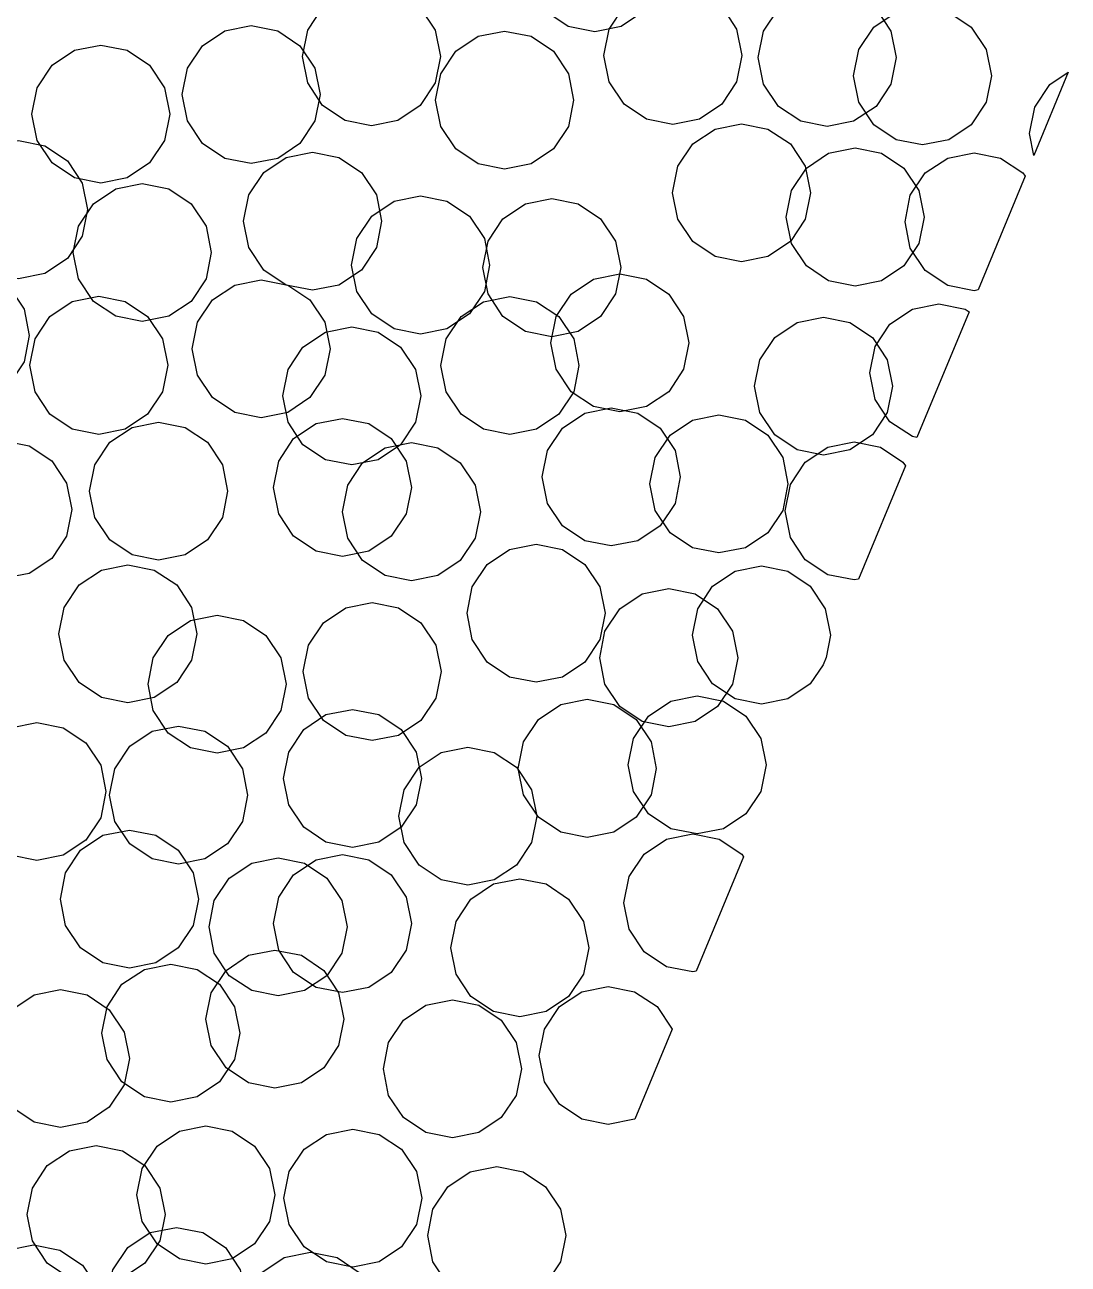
# Model space of a CAD drawing. Header units: millimetres. Extents: x -64 to 65, y -33 to 54.
# Drawn here: x -24.71 to -15.64, y -8.37 to 2.4 of the extents above; entities that cross this region are included whole.
import ezdxf

# ---------------------------------------------------------------- set-up
doc = ezdxf.new("R2010")
doc.units = ezdxf.units.MM

msp = doc.modelspace()

# ---------------------------------------------------------------- linework, layer by layer
for points in [[(-19.203, 2.714), (-19.333, 2.52), (-19.528, 2.39), (-19.757, 2.344), (-19.987, 2.39), (-20.182, 2.52), (-20.312, 2.714), (-20.357, 2.944), (-20.312, 3.174), (-20.182, 3.368), (-19.987, 3.498), (-19.757, 3.544), (-19.528, 3.498), (-19.333, 3.368), (-19.203, 3.174), (-19.157, 2.944), (-19.203, 2.714)], [(-21.144, 1.898), (-21.274, 1.703), (-21.469, 1.573), (-21.699, 1.527), (-21.928, 1.573), (-22.123, 1.703), (-22.253, 1.898), (-22.299, 2.127), (-22.253, 2.357), (-22.123, 2.552), (-21.928, 2.682), (-21.699, 2.727), (-21.469, 2.682), (-21.274, 2.552), (-21.144, 2.357), (-21.099, 2.127), (-21.144, 1.898)], [(-18.523, 1.908), (-18.653, 1.714), (-18.847, 1.583), (-19.077, 1.538), (-19.306, 1.583), (-19.501, 1.714), (-19.631, 1.908), (-19.677, 2.138), (-19.631, 2.367), (-19.501, 2.562), (-19.306, 2.692), (-19.077, 2.738), (-18.847, 2.692), (-18.653, 2.562), (-18.523, 2.367), (-18.477, 2.138), (-18.523, 1.908)], [(-17.181, 1.889), (-17.311, 1.695), (-17.506, 1.565), (-17.735, 1.519), (-17.965, 1.565), (-18.16, 1.695), (-18.29, 1.889), (-18.335, 2.119), (-18.29, 2.348), (-18.16, 2.543), (-17.965, 2.673), (-17.735, 2.719), (-17.506, 2.673), (-17.311, 2.543), (-17.181, 2.348), (-17.135, 2.119), (-17.181, 1.889)], [(-16.353, 1.73), (-16.483, 1.535), (-16.677, 1.405), (-16.907, 1.36), (-17.137, 1.405), (-17.331, 1.535), (-17.461, 1.73), (-17.507, 1.96), (-17.461, 2.189), (-17.331, 2.384), (-17.137, 2.514), (-16.907, 2.56), (-16.677, 2.514), (-16.483, 2.384), (-16.353, 2.189), (-16.307, 1.96), (-16.353, 1.73)], [(-22.19, 1.568), (-22.32, 1.373), (-22.514, 1.243), (-22.744, 1.197), (-22.974, 1.243), (-23.168, 1.373), (-23.298, 1.568), (-23.344, 1.797), (-23.298, 2.027), (-23.168, 2.222), (-22.974, 2.352), (-22.744, 2.397), (-22.514, 2.352), (-22.32, 2.222), (-22.19, 2.027), (-22.144, 1.797), (-22.19, 1.568)], [(-19.986, 1.52), (-20.116, 1.325), (-20.311, 1.195), (-20.541, 1.149), (-20.77, 1.195), (-20.965, 1.325), (-21.095, 1.52), (-21.141, 1.749), (-21.095, 1.979), (-20.965, 2.174), (-20.77, 2.304), (-20.541, 2.349), (-20.311, 2.304), (-20.116, 2.174), (-19.986, 1.979), (-19.941, 1.749), (-19.986, 1.52)], [(-23.498, 1.398), (-23.628, 1.203), (-23.822, 1.073), (-24.052, 1.027), (-24.282, 1.073), (-24.476, 1.203), (-24.606, 1.398), (-24.652, 1.627), (-24.606, 1.857), (-24.476, 2.052), (-24.282, 2.182), (-24.052, 2.227), (-23.822, 2.182), (-23.628, 2.052), (-23.498, 1.857), (-23.452, 1.627), (-23.498, 1.398)], [(-15.939, 1.269), (-15.977, 1.459), (-15.931, 1.689), (-15.801, 1.884), (-15.64, 1.992), (-15.939, 1.269)], [(-17.926, 0.715), (-18.056, 0.52), (-18.251, 0.39), (-18.48, 0.344), (-18.71, 0.39), (-18.904, 0.52), (-19.035, 0.715), (-19.08, 0.944), (-19.035, 1.174), (-18.904, 1.368), (-18.71, 1.498), (-18.48, 1.544), (-18.251, 1.498), (-18.056, 1.368), (-17.926, 1.174), (-17.88, 0.944), (-17.926, 0.715)], [(-24.213, 0.568), (-24.343, 0.373), (-24.538, 0.243), (-24.768, 0.197), (-24.997, 0.243), (-25.192, 0.373), (-25.322, 0.568), (-25.368, 0.797), (-25.322, 1.027), (-25.192, 1.221), (-24.997, 1.352), (-24.768, 1.397), (-24.538, 1.352), (-24.343, 1.221), (-24.213, 1.027), (-24.168, 0.797), (-24.213, 0.568)], [(-21.656, 0.467), (-21.786, 0.272), (-21.981, 0.142), (-22.21, 0.097), (-22.44, 0.142), (-22.635, 0.272), (-22.765, 0.467), (-22.81, 0.697), (-22.765, 0.926), (-22.635, 1.121), (-22.44, 1.251), (-22.21, 1.297), (-21.981, 1.251), (-21.786, 1.121), (-21.656, 0.926), (-21.61, 0.697), (-21.656, 0.467)], [(-16.939, 0.504), (-17.069, 0.309), (-17.263, 0.179), (-17.493, 0.133), (-17.723, 0.179), (-17.917, 0.309), (-18.047, 0.504), (-18.093, 0.733), (-18.047, 0.963), (-17.917, 1.158), (-17.723, 1.288), (-17.493, 1.333), (-17.263, 1.288), (-17.069, 1.158), (-16.939, 0.963), (-16.893, 0.733), (-16.939, 0.504)], [(-16.424, 0.099), (-16.458, 0.092), (-16.688, 0.138), (-16.883, 0.268), (-17.013, 0.462), (-17.058, 0.692), (-17.013, 0.922), (-16.883, 1.116), (-16.688, 1.246), (-16.458, 1.292), (-16.229, 1.246), (-16.034, 1.116), (-16.014, 1.087), (-16.424, 0.099)], [(-23.136, 0.195), (-23.266, 0), (-23.461, -0.13), (-23.691, -0.175), (-23.92, -0.13), (-24.115, 0), (-24.245, 0.195), (-24.291, 0.425), (-24.245, 0.654), (-24.115, 0.849), (-23.92, 0.979), (-23.691, 1.025), (-23.461, 0.979), (-23.266, 0.849), (-23.136, 0.654), (-23.091, 0.425), (-23.136, 0.195)], [(-20.717, 0.086), (-20.847, -0.108), (-21.042, -0.238), (-21.272, -0.284), (-21.501, -0.238), (-21.696, -0.108), (-21.826, 0.086), (-21.872, 0.316), (-21.826, 0.546), (-21.696, 0.74), (-21.501, 0.87), (-21.272, 0.916), (-21.042, 0.87), (-20.847, 0.74), (-20.717, 0.546), (-20.672, 0.316), (-20.717, 0.086)], [(-19.576, 0.064), (-19.706, -0.131), (-19.901, -0.261), (-20.13, -0.307), (-20.36, -0.261), (-20.555, -0.131), (-20.685, 0.064), (-20.73, 0.293), (-20.685, 0.523), (-20.555, 0.718), (-20.36, 0.848), (-20.13, 0.893), (-19.901, 0.848), (-19.706, 0.718), (-19.576, 0.523), (-19.53, 0.293), (-19.576, 0.064)], [(-24.719, -0.527), (-24.849, -0.722), (-25.044, -0.852), (-25.274, -0.897), (-25.503, -0.852), (-25.698, -0.722), (-25.828, -0.527), (-25.874, -0.297), (-25.828, -0.068), (-25.698, 0.127), (-25.503, 0.257), (-25.274, 0.303), (-25.044, 0.257), (-24.849, 0.127), (-24.719, -0.068), (-24.674, -0.297), (-24.719, -0.527)], [(-18.984, -0.59), (-19.114, -0.785), (-19.308, -0.915), (-19.538, -0.961), (-19.768, -0.915), (-19.962, -0.785), (-20.092, -0.59), (-20.138, -0.361), (-20.092, -0.131), (-19.962, 0.063), (-19.768, 0.193), (-19.538, 0.239), (-19.308, 0.193), (-19.114, 0.063), (-18.984, -0.131), (-18.938, -0.361), (-18.984, -0.59)], [(-22.103, -0.642), (-22.233, -0.836), (-22.427, -0.966), (-22.657, -1.012), (-22.887, -0.966), (-23.081, -0.836), (-23.211, -0.642), (-23.257, -0.412), (-23.211, -0.182), (-23.081, 0.012), (-22.887, 0.142), (-22.657, 0.188), (-22.427, 0.142), (-22.233, 0.012), (-22.103, -0.182), (-22.057, -0.412), (-22.103, -0.642)], [(-23.516, -0.785), (-23.646, -0.98), (-23.84, -1.11), (-24.07, -1.156), (-24.3, -1.11), (-24.494, -0.98), (-24.624, -0.785), (-24.67, -0.556), (-24.624, -0.326), (-24.494, -0.131), (-24.3, -0.001), (-24.07, 0.044), (-23.84, -0.001), (-23.646, -0.131), (-23.516, -0.326), (-23.47, -0.556), (-23.516, -0.785)], [(-19.939, -0.787), (-20.069, -0.981), (-20.264, -1.111), (-20.494, -1.157), (-20.723, -1.111), (-20.918, -0.981), (-21.048, -0.787), (-21.094, -0.557), (-21.048, -0.327), (-20.918, -0.133), (-20.723, -0.003), (-20.494, 0.043), (-20.264, -0.003), (-20.069, -0.133), (-19.939, -0.327), (-19.894, -0.557), (-19.939, -0.787)], [(-16.955, -1.184), (-16.995, -1.176), (-17.19, -1.046), (-17.32, -0.852), (-17.366, -0.622), (-17.32, -0.392), (-17.19, -0.198), (-16.995, -0.068), (-16.766, -0.022), (-16.536, -0.068), (-16.502, -0.091), (-16.955, -1.184)], [(-17.213, -0.967), (-17.343, -1.161), (-17.538, -1.291), (-17.768, -1.337), (-17.997, -1.291), (-18.192, -1.161), (-18.322, -0.967), (-18.368, -0.737), (-18.322, -0.507), (-18.192, -0.313), (-17.997, -0.183), (-17.768, -0.137), (-17.538, -0.183), (-17.343, -0.313), (-17.213, -0.507), (-17.168, -0.737), (-17.213, -0.967)], [(-21.316, -1.051), (-21.446, -1.246), (-21.64, -1.376), (-21.87, -1.422), (-22.099, -1.376), (-22.294, -1.246), (-22.424, -1.051), (-22.47, -0.822), (-22.424, -0.592), (-22.294, -0.398), (-22.099, -0.268), (-21.87, -0.222), (-21.64, -0.268), (-21.446, -0.398), (-21.316, -0.592), (-21.27, -0.822), (-21.316, -1.051)], [(-19.058, -1.756), (-19.188, -1.951), (-19.383, -2.081), (-19.613, -2.126), (-19.842, -2.081), (-20.037, -1.951), (-20.167, -1.756), (-20.213, -1.526), (-20.167, -1.297), (-20.037, -1.102), (-19.842, -0.972), (-19.613, -0.926), (-19.383, -0.972), (-19.188, -1.102), (-19.058, -1.297), (-19.013, -1.526), (-19.058, -1.756)], [(-22.995, -1.879), (-23.125, -2.074), (-23.319, -2.204), (-23.549, -2.249), (-23.779, -2.204), (-23.973, -2.074), (-24.103, -1.879), (-24.149, -1.649), (-24.103, -1.42), (-23.973, -1.225), (-23.779, -1.095), (-23.549, -1.049), (-23.319, -1.095), (-23.125, -1.225), (-22.995, -1.42), (-22.949, -1.649), (-22.995, -1.879)], [(-21.396, -1.847), (-21.526, -2.042), (-21.721, -2.172), (-21.951, -2.218), (-22.18, -2.172), (-22.375, -2.042), (-22.505, -1.847), (-22.551, -1.618), (-22.505, -1.388), (-22.375, -1.193), (-22.18, -1.063), (-21.951, -1.018), (-21.721, -1.063), (-21.526, -1.193), (-21.396, -1.388), (-21.351, -1.618), (-21.396, -1.847)], [(-18.122, -1.817), (-18.252, -2.011), (-18.447, -2.141), (-18.677, -2.187), (-18.906, -2.141), (-19.101, -2.011), (-19.231, -1.817), (-19.277, -1.587), (-19.231, -1.357), (-19.101, -1.163), (-18.906, -1.033), (-18.677, -0.987), (-18.447, -1.033), (-18.252, -1.163), (-18.122, -1.357), (-18.077, -1.587), (-18.122, -1.817)], [(-24.349, -2.04), (-24.479, -2.235), (-24.674, -2.365), (-24.903, -2.41), (-25.133, -2.365), (-25.327, -2.235), (-25.457, -2.04), (-25.503, -1.81), (-25.457, -1.581), (-25.327, -1.386), (-25.133, -1.256), (-24.903, -1.21), (-24.674, -1.256), (-24.479, -1.386), (-24.349, -1.581), (-24.303, -1.81), (-24.349, -2.04)], [(-20.797, -2.058), (-20.927, -2.253), (-21.121, -2.383), (-21.351, -2.428), (-21.58, -2.383), (-21.775, -2.253), (-21.905, -2.058), (-21.951, -1.828), (-21.905, -1.599), (-21.775, -1.404), (-21.58, -1.274), (-21.351, -1.228), (-21.121, -1.274), (-20.927, -1.404), (-20.797, -1.599), (-20.751, -1.828), (-20.797, -2.058)], [(-17.464, -2.414), (-17.502, -2.421), (-17.731, -2.376), (-17.926, -2.246), (-18.056, -2.051), (-18.102, -1.821), (-18.056, -1.592), (-17.926, -1.397), (-17.731, -1.267), (-17.502, -1.221), (-17.272, -1.267), (-17.077, -1.397), (-17.056, -1.429), (-17.464, -2.414)], [(-19.713, -2.94), (-19.843, -3.135), (-20.038, -3.265), (-20.267, -3.31), (-20.497, -3.265), (-20.692, -3.135), (-20.822, -2.94), (-20.867, -2.71), (-20.822, -2.481), (-20.692, -2.286), (-20.497, -2.156), (-20.267, -2.11), (-20.038, -2.156), (-19.843, -2.286), (-19.713, -2.481), (-19.667, -2.71), (-19.713, -2.94)], [(-23.262, -3.119), (-23.392, -3.314), (-23.587, -3.444), (-23.817, -3.489), (-24.046, -3.444), (-24.241, -3.314), (-24.371, -3.119), (-24.417, -2.889), (-24.371, -2.66), (-24.241, -2.465), (-24.046, -2.335), (-23.817, -2.289), (-23.587, -2.335), (-23.392, -2.465), (-23.262, -2.66), (-23.217, -2.889), (-23.262, -3.119)], [(-17.772, -3.159), (-17.883, -3.324), (-18.078, -3.454), (-18.307, -3.5), (-18.537, -3.454), (-18.732, -3.324), (-18.862, -3.13), (-18.907, -2.9), (-18.862, -2.671), (-18.732, -2.476), (-18.537, -2.346), (-18.307, -2.3), (-18.078, -2.346), (-17.883, -2.476), (-17.753, -2.671), (-17.707, -2.9), (-17.746, -3.095), (-17.772, -3.159)], [(-18.56, -3.327), (-18.69, -3.521), (-18.885, -3.651), (-19.114, -3.697), (-19.344, -3.651), (-19.539, -3.521), (-19.669, -3.327), (-19.714, -3.097), (-19.669, -2.867), (-19.539, -2.673), (-19.344, -2.543), (-19.114, -2.497), (-18.885, -2.543), (-18.69, -2.673), (-18.56, -2.867), (-18.514, -3.097), (-18.56, -3.327)], [(-21.138, -3.448), (-21.268, -3.643), (-21.462, -3.773), (-21.692, -3.818), (-21.921, -3.773), (-22.116, -3.643), (-22.246, -3.448), (-22.292, -3.218), (-22.246, -2.989), (-22.116, -2.794), (-21.921, -2.664), (-21.692, -2.618), (-21.462, -2.664), (-21.268, -2.794), (-21.138, -2.989), (-21.092, -3.218), (-21.138, -3.448)], [(-22.487, -3.557), (-22.617, -3.752), (-22.812, -3.882), (-23.041, -3.927), (-23.271, -3.882), (-23.466, -3.752), (-23.596, -3.557), (-23.641, -3.327), (-23.596, -3.098), (-23.466, -2.903), (-23.271, -2.773), (-23.041, -2.727), (-22.812, -2.773), (-22.617, -2.903), (-22.487, -3.098), (-22.441, -3.327), (-22.487, -3.557)], [(-18.312, -4.259), (-18.442, -4.454), (-18.637, -4.584), (-18.866, -4.629), (-19.096, -4.584), (-19.29, -4.454), (-19.42, -4.259), (-19.466, -4.029), (-19.42, -3.8), (-19.29, -3.605), (-19.096, -3.475), (-18.866, -3.429), (-18.637, -3.475), (-18.442, -3.605), (-18.312, -3.8), (-18.266, -4.029), (-18.312, -4.259)], [(-21.31, -4.376), (-21.44, -4.571), (-21.635, -4.701), (-21.864, -4.747), (-22.094, -4.701), (-22.288, -4.571), (-22.418, -4.376), (-22.464, -4.147), (-22.418, -3.917), (-22.288, -3.722), (-22.094, -3.592), (-21.864, -3.547), (-21.635, -3.592), (-21.44, -3.722), (-21.31, -3.917), (-21.264, -4.147), (-21.31, -4.376)], [(-19.267, -4.288), (-19.397, -4.483), (-19.592, -4.613), (-19.822, -4.659), (-20.051, -4.613), (-20.246, -4.483), (-20.376, -4.288), (-20.422, -4.059), (-20.376, -3.829), (-20.246, -3.634), (-20.051, -3.504), (-19.822, -3.459), (-19.592, -3.504), (-19.397, -3.634), (-19.267, -3.829), (-19.222, -4.059), (-19.267, -4.288)], [(-24.053, -4.49), (-24.183, -4.684), (-24.378, -4.814), (-24.607, -4.86), (-24.837, -4.814), (-25.031, -4.684), (-25.162, -4.49), (-25.207, -4.26), (-25.162, -4.03), (-25.031, -3.836), (-24.837, -3.706), (-24.607, -3.66), (-24.378, -3.706), (-24.183, -3.836), (-24.053, -4.03), (-24.007, -4.26), (-24.053, -4.49)], [(-22.821, -4.521), (-22.951, -4.716), (-23.146, -4.846), (-23.375, -4.892), (-23.605, -4.846), (-23.799, -4.716), (-23.93, -4.521), (-23.975, -4.292), (-23.93, -4.062), (-23.799, -3.867), (-23.605, -3.737), (-23.375, -3.692), (-23.146, -3.737), (-22.951, -3.867), (-22.821, -4.062), (-22.775, -4.292), (-22.821, -4.521)], [(-20.307, -4.704), (-20.437, -4.899), (-20.631, -5.029), (-20.861, -5.074), (-21.091, -5.029), (-21.285, -4.899), (-21.415, -4.704), (-21.461, -4.474), (-21.415, -4.245), (-21.285, -4.05), (-21.091, -3.92), (-20.861, -3.874), (-20.631, -3.92), (-20.437, -4.05), (-20.307, -4.245), (-20.261, -4.474), (-20.307, -4.704)], [(-23.249, -5.425), (-23.379, -5.62), (-23.574, -5.75), (-23.803, -5.796), (-24.033, -5.75), (-24.228, -5.62), (-24.358, -5.425), (-24.403, -5.196), (-24.358, -4.966), (-24.228, -4.771), (-24.033, -4.641), (-23.803, -4.596), (-23.574, -4.641), (-23.379, -4.771), (-23.249, -4.966), (-23.203, -5.196), (-23.249, -5.425)], [(-18.876, -5.823), (-18.903, -5.828), (-19.133, -5.783), (-19.328, -5.653), (-19.458, -5.458), (-19.503, -5.228), (-19.458, -4.999), (-19.328, -4.804), (-19.133, -4.674), (-18.903, -4.628), (-18.674, -4.674), (-18.479, -4.804), (-18.463, -4.828), (-18.876, -5.823)], [(-21.957, -5.666), (-22.087, -5.861), (-22.281, -5.991), (-22.511, -6.036), (-22.74, -5.991), (-22.935, -5.861), (-23.065, -5.666), (-23.111, -5.436), (-23.065, -5.207), (-22.935, -5.012), (-22.74, -4.882), (-22.511, -4.836), (-22.281, -4.882), (-22.087, -5.012), (-21.957, -5.207), (-21.911, -5.436), (-21.957, -5.666)], [(-21.396, -5.638), (-21.526, -5.833), (-21.721, -5.963), (-21.95, -6.008), (-22.18, -5.963), (-22.375, -5.833), (-22.505, -5.638), (-22.55, -5.408), (-22.505, -5.179), (-22.375, -4.984), (-22.18, -4.854), (-21.95, -4.808), (-21.721, -4.854), (-21.526, -4.984), (-21.396, -5.179), (-21.35, -5.408), (-21.396, -5.638)], [(-19.854, -5.848), (-19.984, -6.043), (-20.179, -6.173), (-20.408, -6.219), (-20.638, -6.173), (-20.833, -6.043), (-20.963, -5.848), (-21.008, -5.619), (-20.963, -5.389), (-20.833, -5.195), (-20.638, -5.064), (-20.408, -5.019), (-20.179, -5.064), (-19.984, -5.195), (-19.854, -5.389), (-19.808, -5.619), (-19.854, -5.848)], [(-21.984, -6.468), (-22.114, -6.663), (-22.308, -6.793), (-22.538, -6.839), (-22.768, -6.793), (-22.962, -6.663), (-23.092, -6.468), (-23.138, -6.239), (-23.092, -6.009), (-22.962, -5.815), (-22.768, -5.684), (-22.538, -5.639), (-22.308, -5.684), (-22.114, -5.815), (-21.984, -6.009), (-21.938, -6.239), (-21.984, -6.468)], [(-22.889, -6.59), (-23.019, -6.785), (-23.214, -6.915), (-23.443, -6.96), (-23.673, -6.915), (-23.868, -6.785), (-23.998, -6.59), (-24.043, -6.36), (-23.998, -6.131), (-23.868, -5.936), (-23.673, -5.806), (-23.443, -5.76), (-23.214, -5.806), (-23.019, -5.936), (-22.889, -6.131), (-22.843, -6.36), (-22.889, -6.59)], [(-23.848, -6.811), (-23.978, -7.005), (-24.172, -7.135), (-24.402, -7.181), (-24.631, -7.135), (-24.826, -7.005), (-24.956, -6.811), (-25.002, -6.581), (-24.956, -6.351), (-24.826, -6.157), (-24.631, -6.027), (-24.402, -5.981), (-24.172, -6.027), (-23.978, -6.157), (-23.848, -6.351), (-23.802, -6.581), (-23.848, -6.811)], [(-19.407, -7.107), (-19.41, -7.109), (-19.639, -7.154), (-19.869, -7.109), (-20.063, -6.978), (-20.193, -6.784), (-20.239, -6.554), (-20.193, -6.325), (-20.063, -6.13), (-19.869, -6), (-19.639, -5.954), (-19.41, -6), (-19.215, -6.13), (-19.085, -6.325), (-19.084, -6.327), (-19.407, -7.107)], [(-20.441, -6.901), (-20.571, -7.095), (-20.765, -7.225), (-20.995, -7.271), (-21.225, -7.225), (-21.419, -7.095), (-21.549, -6.901), (-21.595, -6.671), (-21.549, -6.441), (-21.419, -6.247), (-21.225, -6.117), (-20.995, -6.071), (-20.765, -6.117), (-20.571, -6.247), (-20.441, -6.441), (-20.395, -6.671), (-20.441, -6.901)], [(-22.584, -7.997), (-22.715, -8.191), (-22.909, -8.321), (-23.139, -8.367), (-23.368, -8.321), (-23.563, -8.191), (-23.693, -7.997), (-23.739, -7.767), (-23.693, -7.537), (-23.563, -7.343), (-23.368, -7.213), (-23.139, -7.167), (-22.909, -7.213), (-22.715, -7.343), (-22.584, -7.537), (-22.539, -7.767), (-22.584, -7.997)], [(-21.306, -8.024), (-21.436, -8.218), (-21.631, -8.348), (-21.861, -8.394), (-22.09, -8.348), (-22.285, -8.218), (-22.415, -8.024), (-22.461, -7.794), (-22.415, -7.564), (-22.285, -7.37), (-22.09, -7.24), (-21.861, -7.194), (-21.631, -7.24), (-21.436, -7.37), (-21.306, -7.564), (-21.261, -7.794), (-21.306, -8.024)], [(-23.539, -8.166), (-23.669, -8.361), (-23.863, -8.491), (-24.093, -8.536), (-24.323, -8.491), (-24.517, -8.361), (-24.647, -8.166), (-24.693, -7.936), (-24.647, -7.707), (-24.517, -7.512), (-24.323, -7.382), (-24.093, -7.336), (-23.863, -7.382), (-23.669, -7.512), (-23.539, -7.707), (-23.493, -7.936), (-23.539, -8.166)], [(-20.055, -8.349), (-20.185, -8.544), (-20.38, -8.674), (-20.609, -8.719), (-20.839, -8.674), (-21.034, -8.544), (-21.164, -8.349), (-21.209, -8.119), (-21.164, -7.89), (-21.034, -7.695), (-20.839, -7.565), (-20.609, -7.519), (-20.38, -7.565), (-20.185, -7.695), (-20.055, -7.89), (-20.009, -8.119), (-20.055, -8.349)], [(-22.839, -8.878), (-22.969, -9.073), (-23.164, -9.203), (-23.393, -9.249), (-23.623, -9.203), (-23.817, -9.073), (-23.948, -8.878), (-23.993, -8.649), (-23.948, -8.419), (-23.817, -8.224), (-23.623, -8.094), (-23.393, -8.049), (-23.164, -8.094), (-22.969, -8.224), (-22.839, -8.419), (-22.793, -8.649), (-22.839, -8.878)], [(-24.082, -9.03), (-24.212, -9.225), (-24.407, -9.355), (-24.637, -9.401), (-24.866, -9.355), (-25.061, -9.225), (-25.191, -9.03), (-25.237, -8.801), (-25.191, -8.571), (-25.061, -8.376), (-24.866, -8.246), (-24.637, -8.201), (-24.407, -8.246), (-24.212, -8.376), (-24.082, -8.571), (-24.037, -8.801), (-24.082, -9.03)], [(-21.674, -9.095), (-21.804, -9.289), (-21.998, -9.419), (-22.228, -9.465), (-22.458, -9.419), (-22.652, -9.289), (-22.782, -9.095), (-22.828, -8.865), (-22.782, -8.636), (-22.652, -8.441), (-22.458, -8.311), (-22.228, -8.265), (-21.998, -8.311), (-21.804, -8.441), (-21.674, -8.636), (-21.628, -8.865), (-21.674, -9.095)]]:
    msp.add_lwpolyline(points, close=True)

doc.saveas('drawing.dxf')
